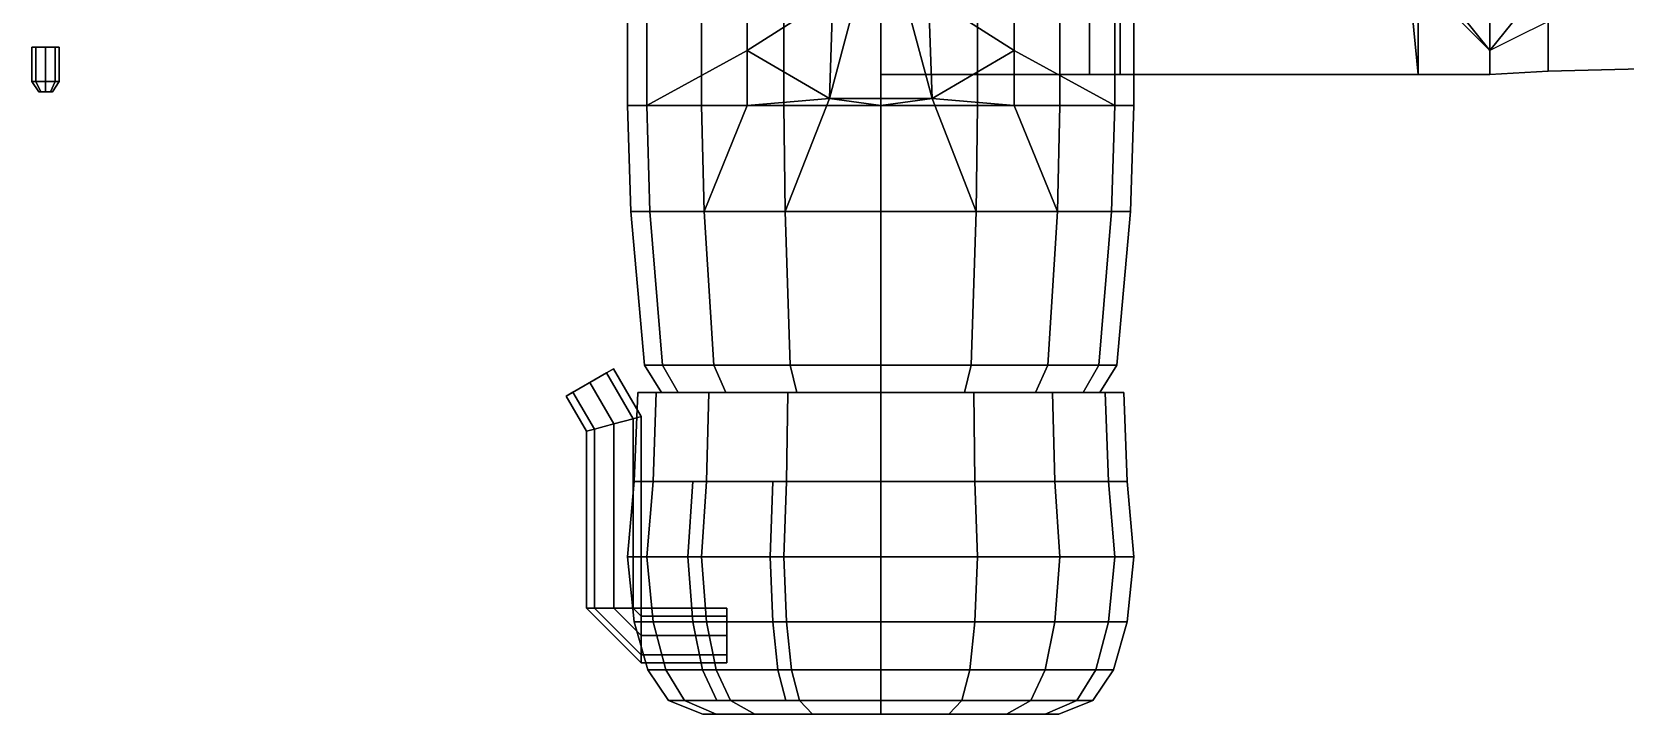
# Model space of a CAD drawing. Extents: x -2.48 to 6.83, y -4.54 to 4.93.
# Drawn here: x -2.48 to 2.175, y -4.54 to -2.545 of the extents above; entities that cross this region are included whole.
import ezdxf

# ---------------------------------------------------------------- set-up
doc = ezdxf.new("R2010")
doc.units = 0
doc.layers.get('0').update_dxf_attribs({"linetype": 'CONTINUOUS'})
for name, color, linetype in [('CANOPY', 4, 'CONTINUOUS'), ('ENGINE', 2, 'CONTINUOUS'), ('WING', 5, 'CONTINUOUS')]:
    doc.layers.add(name, color=color, linetype=linetype)

msp = doc.modelspace()

# ---------------------------------------------------------------- linework, layer by layer
for points in [[(-0.6837, -0.88, 0.3132), (-0.74, -0.88, 0.03), (-0.74, -2.76, 0.03), (-0.6837, -2.76, 0.3132)], [(-0.74, -0.88, 0.03), (-0.6837, -0.88, -0.2532), (-0.6837, -2.76, -0.2532), (-0.74, -2.76, 0.03)], [(-0.39, -0.88, 0.5533), (-0.6837, -0.88, 0.3132), (-0.6837, -2.76, 0.3132), (-0.39, -2.6, 0.5533)], [(-0.6837, -0.88, -0.2532), (-0.5233, -0.88, -0.4933), (-0.5233, -2.76, -0.4933), (-0.6837, -2.76, -0.2532)], [(-0.5233, -0.88, -0.4933), (-0.2832, -0.88, -0.6537), (-0.2832, -2.76, -0.6537), (-0.5233, -2.76, -0.4933)], [(-0.2832, -0.88, -0.6537), (0, -0.88, -0.71), (0, -2.76, -0.71), (-0.2832, -2.76, -0.6537)], [(0, -0.88, -0.71), (0.2832, -0.88, -0.6537), (0.2832, -2.76, -0.6537), (0, -2.76, -0.71)], [(0.2832, -0.88, -0.6537), (0.5233, -0.88, -0.4933), (0.5233, -2.76, -0.4933), (0.2832, -2.76, -0.6537)], [(0.6837, -0.88, 0.3132), (0.39, -0.88, 0.5533), (0.39, -2.6, 0.5533), (0.6837, -2.76, 0.3132)], [(0.5233, -0.88, -0.4933), (0.6837, -0.88, -0.2532), (0.6837, -2.76, -0.2532), (0.5233, -2.76, -0.4933)], [(0.74, -0.88, 0.03), (0.6837, -0.88, 0.3132), (0.6837, -2.76, 0.3132), (0.74, -2.76, 0.03)], [(0.6837, -0.88, -0.2532), (0.74, -0.88, 0.03), (0.74, -2.76, 0.03), (0.6837, -2.76, -0.2532)], [(-2.48, -2.59, -0.03), (-2.4683, -2.59, -0.0583), (-2.4683, -2.69, -0.0583), (-2.48, -2.69, -0.03)], [(-2.4683, -2.59, -0.0017), (-2.48, -2.59, -0.03), (-2.48, -2.69, -0.03), (-2.4683, -2.69, -0.0017)], [(-2.4683, -2.59, -0.0583), (-2.44, -2.59, -0.07), (-2.44, -2.69, -0.07), (-2.4683, -2.69, -0.0583)], [(-2.44, -2.59, 0.01), (-2.4683, -2.59, -0.0017), (-2.4683, -2.69, -0.0017), (-2.44, -2.69, 0.01)], [(-2.44, -2.59, -0.07), (-2.4117, -2.59, -0.0583), (-2.4117, -2.69, -0.0583), (-2.44, -2.69, -0.07)], [(-2.4117, -2.59, -0.0017), (-2.44, -2.59, 0.01), (-2.44, -2.69, 0.01), (-2.4117, -2.69, -0.0017)], [(-2.4117, -2.59, -0.0583), (-2.4, -2.59, -0.03), (-2.4, -2.69, -0.03), (-2.4117, -2.69, -0.0583)], [(-2.4, -2.59, -0.03), (-2.4117, -2.59, -0.0017), (-2.4117, -2.69, -0.0017), (-2.4, -2.69, -0.03)], [(-0.6837, -2.76, 0.3132), (-0.39, -2.76, 0.5533), (-0.39, -2.6, 0.5533), (-0.6837, -2.76, 0.3132)], [(-0.39, -2.76, 0.5533), (-0.15, -2.74, 0.79), (-0.39, -2.6, 0.5533), (-0.39, -2.76, 0.5533)], [(0.15, -2.74, 0.79), (0.39, -2.76, 0.5533), (0.39, -2.76, 0.5533), (0.39, -2.6, 0.5533)], [(0.39, -2.76, 0.5533), (0.6837, -2.76, 0.3132), (0.6837, -2.76, 0.3132), (0.39, -2.6, 0.5533)], [(-2.48, -2.69, -0.03), (-2.4683, -2.69, -0.0583), (-2.4541, -2.72, -0.0441), (-2.46, -2.72, -0.03)], [(-2.4683, -2.69, -0.0017), (-2.48, -2.69, -0.03), (-2.46, -2.72, -0.03), (-2.4541, -2.72, -0.0159)], [(-2.4683, -2.69, -0.0583), (-2.44, -2.69, -0.07), (-2.44, -2.72, -0.05), (-2.4541, -2.72, -0.0441)], [(-2.44, -2.69, 0.01), (-2.4683, -2.69, -0.0017), (-2.4541, -2.72, -0.0159), (-2.44, -2.72, -0.01)], [(-2.44, -2.69, -0.07), (-2.4117, -2.69, -0.0583), (-2.4259, -2.72, -0.0441), (-2.44, -2.72, -0.05)], [(-2.4117, -2.69, -0.0017), (-2.44, -2.69, 0.01), (-2.44, -2.72, -0.01), (-2.4259, -2.72, -0.0159)], [(-2.4117, -2.69, -0.0583), (-2.4, -2.69, -0.03), (-2.42, -2.72, -0.03), (-2.4259, -2.72, -0.0441)], [(-2.4, -2.69, -0.03), (-2.4117, -2.69, -0.0017), (-2.4259, -2.72, -0.0159), (-2.42, -2.72, -0.03)], [(-2.4259, -2.72, -0.0159), (-2.46, -2.72, -0.03), (-2.4541, -2.72, -0.0441), (-2.42, -2.72, -0.03)], [(-2.44, -2.72, -0.01), (-2.4541, -2.72, -0.0159), (-2.46, -2.72, -0.03), (-2.4259, -2.72, -0.0159)], [(-2.42, -2.72, -0.03), (-2.4541, -2.72, -0.0441), (-2.44, -2.72, -0.05), (-2.4259, -2.72, -0.0441)], [(-0.5162, -3.07, 0.5462), (-0.2794, -3.07, 0.7044), (-0.15, -2.74, 0.79), (-0.39, -2.76, 0.5533)], [(-0.2794, -3.07, 0.7044), (0, -3.07, 0.76), (0, -2.76, 0.77), (-0.15, -2.74, 0.79)], [(0, -2.76, 0.77), (0.15, -2.74, 0.79), (0.15, -2.74, 0.79), (-0.15, -2.74, 0.79)], [(0, -3.07, 0.76), (0.2794, -3.07, 0.7044), (0.15, -2.74, 0.79), (0, -2.76, 0.77)], [(0.2794, -3.07, 0.7044), (0.5162, -3.07, 0.5462), (0.39, -2.76, 0.5533), (0.15, -2.74, 0.79)], [(-0.6744, -3.07, -0.2494), (-0.73, -3.07, 0.03), (-0.74, -2.76, 0.03), (-0.6837, -2.76, -0.2532)], [(-0.73, -3.07, 0.03), (-0.6744, -3.07, 0.3094), (-0.6837, -2.76, 0.3132), (-0.74, -2.76, 0.03)], [(-0.5162, -3.07, -0.4862), (-0.6744, -3.07, -0.2494), (-0.6837, -2.76, -0.2532), (-0.5233, -2.76, -0.4933)], [(-0.6744, -3.07, 0.3094), (-0.5162, -3.07, 0.5462), (-0.39, -2.76, 0.5533), (-0.6837, -2.76, 0.3132)], [(-0.2794, -3.07, -0.6444), (-0.5162, -3.07, -0.4862), (-0.5233, -2.76, -0.4933), (-0.2832, -2.76, -0.6537)], [(0, -3.07, -0.7), (-0.2794, -3.07, -0.6444), (-0.2832, -2.76, -0.6537), (0, -2.76, -0.71)], [(0.2794, -3.07, -0.6444), (0, -3.07, -0.7), (0, -2.76, -0.71), (0.2832, -2.76, -0.6537)], [(0.5162, -3.07, -0.4862), (0.2794, -3.07, -0.6444), (0.2832, -2.76, -0.6537), (0.5233, -2.76, -0.4933)], [(0.5162, -3.07, 0.5462), (0.6744, -3.07, 0.3094), (0.6837, -2.76, 0.3132), (0.39, -2.76, 0.5533)], [(0.6744, -3.07, -0.2494), (0.5162, -3.07, -0.4862), (0.5233, -2.76, -0.4933), (0.6837, -2.76, -0.2532)], [(0.73, -3.07, 0.03), (0.6744, -3.07, -0.2494), (0.6837, -2.76, -0.2532), (0.74, -2.76, 0.03)], [(0.6744, -3.07, 0.3094), (0.73, -3.07, 0.03), (0.74, -2.76, 0.03), (0.6837, -2.76, 0.3132)], [(-0.6375, -3.52, -0.2341), (-0.69, -3.52, 0.03), (-0.73, -3.07, 0.03), (-0.6744, -3.07, -0.2494)], [(-0.69, -3.52, 0.03), (-0.6375, -3.52, 0.2941), (-0.6744, -3.07, 0.3094), (-0.73, -3.07, 0.03)], [(-0.4879, -3.52, -0.4579), (-0.6375, -3.52, -0.2341), (-0.6744, -3.07, -0.2494), (-0.5162, -3.07, -0.4862)], [(-0.6375, -3.52, 0.2941), (-0.4879, -3.52, 0.5179), (-0.5162, -3.07, 0.5462), (-0.6744, -3.07, 0.3094)], [(-0.2641, -3.52, -0.6075), (-0.4879, -3.52, -0.4579), (-0.5162, -3.07, -0.4862), (-0.2794, -3.07, -0.6444)], [(-0.4879, -3.52, 0.5179), (-0.2641, -3.52, 0.6675), (-0.2794, -3.07, 0.7044), (-0.5162, -3.07, 0.5462)], [(0, -3.52, -0.66), (-0.2641, -3.52, -0.6075), (-0.2794, -3.07, -0.6444), (0, -3.07, -0.7)], [(-0.2641, -3.52, 0.6675), (0, -3.52, 0.72), (0, -3.07, 0.76), (-0.2794, -3.07, 0.7044)], [(0.2641, -3.52, -0.6075), (0, -3.52, -0.66), (0, -3.07, -0.7), (0.2794, -3.07, -0.6444)], [(0, -3.52, 0.72), (0.2641, -3.52, 0.6675), (0.2794, -3.07, 0.7044), (0, -3.07, 0.76)], [(0.4879, -3.52, -0.4579), (0.2641, -3.52, -0.6075), (0.2794, -3.07, -0.6444), (0.5162, -3.07, -0.4862)], [(0.2641, -3.52, 0.6675), (0.4879, -3.52, 0.5179), (0.5162, -3.07, 0.5462), (0.2794, -3.07, 0.7044)], [(0.6375, -3.52, -0.2341), (0.4879, -3.52, -0.4579), (0.5162, -3.07, -0.4862), (0.6744, -3.07, -0.2494)], [(0.4879, -3.52, 0.5179), (0.6375, -3.52, 0.2941), (0.6744, -3.07, 0.3094), (0.5162, -3.07, 0.5462)], [(0.69, -3.52, 0.03), (0.6375, -3.52, -0.2341), (0.6744, -3.07, -0.2494), (0.73, -3.07, 0.03)], [(0.6375, -3.52, 0.2941), (0.69, -3.52, 0.03), (0.73, -3.07, 0.03), (0.6744, -3.07, 0.3094)], [(-0.9193, -3.61, -0.2), (-0.801, -3.5417, -0.1434), (-0.7807, -3.53, -0.2), (-0.899, -3.5983, -0.2566)], [(-0.899, -3.5983, -0.2566), (-0.7807, -3.53, -0.2), (-0.801, -3.5417, -0.2566), (-0.85, -3.57, -0.28)], [(-0.7807, -3.53, -0.2), (-0.801, -3.5417, -0.1434), (-0.7234, -3.6761, -0.1434), (-0.7, -3.67, -0.2)], [(-0.801, -3.5417, -0.2566), (-0.7807, -3.53, -0.2), (-0.7, -3.67, -0.2), (-0.7234, -3.6761, -0.2566)], [(-0.5913, -3.6, -0.2149), (-0.64, -3.6, 0.03), (-0.69, -3.52, 0.03), (-0.6375, -3.52, -0.2341)], [(-0.64, -3.6, 0.03), (-0.5913, -3.6, 0.2749), (-0.6375, -3.52, 0.2941), (-0.69, -3.52, 0.03)], [(-0.4525, -3.6, -0.4225), (-0.5913, -3.6, -0.2149), (-0.6375, -3.52, -0.2341), (-0.4879, -3.52, -0.4579)], [(-0.5913, -3.6, 0.2749), (-0.4525, -3.6, 0.4825), (-0.4879, -3.52, 0.5179), (-0.6375, -3.52, 0.2941)], [(-0.2449, -3.6, -0.5613), (-0.4525, -3.6, -0.4225), (-0.4879, -3.52, -0.4579), (-0.2641, -3.52, -0.6075)], [(-0.4525, -3.6, 0.4825), (-0.2449, -3.6, 0.6213), (-0.2641, -3.52, 0.6675), (-0.4879, -3.52, 0.5179)], [(0, -3.6, -0.61), (-0.2449, -3.6, -0.5613), (-0.2641, -3.52, -0.6075), (0, -3.52, -0.66)], [(-0.2449, -3.6, 0.6213), (0, -3.6, 0.67), (0, -3.52, 0.72), (-0.2641, -3.52, 0.6675)], [(0.2449, -3.6, -0.5613), (0, -3.6, -0.61), (0, -3.52, -0.66), (0.2641, -3.52, -0.6075)], [(0, -3.6, 0.67), (0.2449, -3.6, 0.6213), (0.2641, -3.52, 0.6675), (0, -3.52, 0.72)], [(0.4525, -3.6, -0.4225), (0.2449, -3.6, -0.5613), (0.2641, -3.52, -0.6075), (0.4879, -3.52, -0.4579)], [(0.2449, -3.6, 0.6213), (0.4525, -3.6, 0.4825), (0.4879, -3.52, 0.5179), (0.2641, -3.52, 0.6675)], [(0.5913, -3.6, -0.2149), (0.4525, -3.6, -0.4225), (0.4879, -3.52, -0.4579), (0.6375, -3.52, -0.2341)], [(0.4525, -3.6, 0.4825), (0.5913, -3.6, 0.2749), (0.6375, -3.52, 0.2941), (0.4879, -3.52, 0.5179)], [(0.64, -3.6, 0.03), (0.5913, -3.6, -0.2149), (0.6375, -3.52, -0.2341), (0.69, -3.52, 0.03)], [(0.5913, -3.6, 0.2749), (0.64, -3.6, 0.03), (0.69, -3.52, 0.03), (0.6375, -3.52, 0.2941)], [(-0.899, -3.5983, -0.1434), (-0.85, -3.57, -0.12), (-0.801, -3.5417, -0.1434), (-0.9193, -3.61, -0.2)], [(-0.85, -3.57, -0.12), (-0.899, -3.5983, -0.1434), (-0.8366, -3.7064, -0.1434), (-0.78, -3.6912, -0.12)], [(-0.899, -3.5983, -0.2566), (-0.85, -3.57, -0.28), (-0.78, -3.6912, -0.28), (-0.8366, -3.7064, -0.2566)], [(-0.801, -3.5417, -0.1434), (-0.85, -3.57, -0.12), (-0.78, -3.6912, -0.12), (-0.7234, -3.6761, -0.1434)], [(-0.85, -3.57, -0.28), (-0.801, -3.5417, -0.2566), (-0.7234, -3.6761, -0.2566), (-0.78, -3.6912, -0.28)], [(-0.899, -3.5983, -0.1434), (-0.9193, -3.61, -0.2), (-0.86, -3.7127, -0.2), (-0.8366, -3.7064, -0.1434)], [(-0.9193, -3.61, -0.2), (-0.899, -3.5983, -0.2566), (-0.8366, -3.7064, -0.2566), (-0.86, -3.7127, -0.2)], [(-0.7234, -3.6761, -0.1434), (-0.78, -3.6912, -0.12), (-0.78, -4.23, -0.12), (-0.7234, -4.23, -0.1434)], [(-0.78, -3.6912, -0.28), (-0.7234, -3.6761, -0.2566), (-0.7234, -4.23, -0.2566), (-0.78, -4.23, -0.28)], [(-0.7, -3.67, -0.2), (-0.7234, -3.6761, -0.1434), (-0.7234, -4.23, -0.1434), (-0.7, -4.23, -0.2)], [(-0.7234, -3.6761, -0.2566), (-0.7, -3.67, -0.2), (-0.7, -4.23, -0.2), (-0.7234, -4.23, -0.2566)], [(-0.8366, -3.7064, -0.1434), (-0.86, -3.7127, -0.2), (-0.86, -4.23, -0.2), (-0.8366, -4.23, -0.1434)], [(-0.86, -3.7127, -0.2), (-0.8366, -3.7064, -0.2566), (-0.8366, -4.23, -0.2566), (-0.86, -4.23, -0.2)], [(-0.78, -3.6912, -0.12), (-0.8366, -3.7064, -0.1434), (-0.8366, -4.23, -0.1434), (-0.78, -4.23, -0.12)], [(-0.8366, -3.7064, -0.2566), (-0.78, -3.6912, -0.28), (-0.78, -4.23, -0.28), (-0.8366, -4.23, -0.2566)], [(-0.8366, -4.23, -0.1434), (-0.86, -4.23, -0.2), (-0.7, -4.39, -0.2), (-0.7, -4.3666, -0.1434)], [(-0.86, -4.23, -0.2), (-0.8366, -4.23, -0.2566), (-0.7, -4.3666, -0.2566), (-0.7, -4.39, -0.2)], [(-0.78, -4.23, -0.12), (-0.8366, -4.23, -0.1434), (-0.7, -4.3666, -0.1434), (-0.7, -4.31, -0.12)], [(-0.8366, -4.23, -0.2566), (-0.78, -4.23, -0.28), (-0.7, -4.31, -0.28), (-0.7, -4.3666, -0.2566)], [(-0.7234, -4.23, -0.1434), (-0.78, -4.23, -0.12), (-0.7, -4.31, -0.12), (-0.7, -4.2534, -0.1434)], [(-0.78, -4.23, -0.28), (-0.7234, -4.23, -0.2566), (-0.7, -4.2534, -0.2566), (-0.7, -4.31, -0.28)], [(-0.7, -4.23, -0.2), (-0.7234, -4.23, -0.1434), (-0.7, -4.2534, -0.1434), (-0.7, -4.23, -0.2)], [(-0.7234, -4.23, -0.2566), (-0.7, -4.23, -0.2), (-0.7, -4.23, -0.2), (-0.7, -4.2534, -0.2566)], [(-0.7, -4.23, -0.2), (-0.7, -4.2534, -0.1434), (-0.45, -4.2534, -0.1434), (-0.45, -4.23, -0.2)], [(-0.7, -4.2534, -0.2566), (-0.7, -4.23, -0.2), (-0.45, -4.23, -0.2), (-0.45, -4.2534, -0.2566)], [(-0.7, -4.2534, -0.1434), (-0.7, -4.31, -0.12), (-0.45, -4.31, -0.12), (-0.45, -4.2534, -0.1434)], [(-0.7, -4.31, -0.28), (-0.7, -4.2534, -0.2566), (-0.45, -4.2534, -0.2566), (-0.45, -4.31, -0.28)], [(-0.7, -4.31, -0.12), (-0.7, -4.3666, -0.1434), (-0.45, -4.3666, -0.1434), (-0.45, -4.31, -0.12)], [(-0.7, -4.3666, -0.2566), (-0.7, -4.31, -0.28), (-0.45, -4.31, -0.28), (-0.45, -4.3666, -0.2566)], [(-0.7, -4.3666, -0.1434), (-0.7, -4.39, -0.2), (-0.45, -4.39, -0.2), (-0.45, -4.3666, -0.1434)], [(-0.7, -4.39, -0.2), (-0.7, -4.3666, -0.2566), (-0.45, -4.3666, -0.2566), (-0.45, -4.39, -0.2)]]:
    msp.add_3dface(points)
at = {"layer": 'CANOPY'}
for points in [[(-0.26, -2.21, 0.93), (-0.39, -2.21, 0.5533), (-0.39, -2.6, 0.5533), (-0.14, -2.44, 0.99)], [(0.39, -2.21, 0.5533), (0.26, -2.21, 0.93), (0.14, -2.44, 0.99), (0.39, -2.6, 0.5533)], [(-0.14, -2.44, 0.99), (-0.39, -2.6, 0.5533), (-0.15, -2.74, 0.79), (-0.14, -2.44, 0.99)], [(-0.08, -2.48, 1.04), (-0.14, -2.44, 0.99), (-0.15, -2.74, 0.79)], [(0.14, -2.44, 0.99), (0.08, -2.48, 1.04), (0.08, -2.48, 1.04), (0.15, -2.74, 0.79)], [(0.39, -2.6, 0.5533), (0.14, -2.44, 0.99), (0.14, -2.44, 0.99), (0.15, -2.74, 0.79)], [(0.08, -2.48, 1.04), (-0.08, -2.48, 1.04), (-0.15, -2.74, 0.79), (0.15, -2.74, 0.79)]]:
    msp.add_3dface(points, dxfattribs=at)
at = {"layer": 'ENGINE'}
for points in [[(-0.656, -3.6, 0.2917), (-0.71, -3.6, 0.02), (-0.72, -3.86, 0.02), (-0.6652, -3.86, 0.2955)], [(-0.71, -3.6, 0.02), (-0.656, -3.6, -0.2517), (-0.6652, -3.86, -0.2555), (-0.72, -3.86, 0.02)], [(-0.5913, -3.6, 0.2749), (-0.64, -3.6, 0.03), (-0.71, -3.6, 0.02), (-0.656, -3.6, 0.2917)], [(-0.64, -3.6, 0.03), (-0.5913, -3.6, -0.2149), (-0.656, -3.6, -0.2517), (-0.71, -3.6, 0.02)], [(-0.502, -3.6, 0.522), (-0.656, -3.6, 0.2917), (-0.6652, -3.86, 0.2955), (-0.5091, -3.86, 0.5291)], [(-0.656, -3.6, -0.2517), (-0.502, -3.6, -0.482), (-0.5091, -3.86, -0.4891), (-0.6652, -3.86, -0.2555)], [(-0.4525, -3.6, 0.4825), (-0.5913, -3.6, 0.2749), (-0.656, -3.6, 0.2917), (-0.502, -3.6, 0.522)], [(-0.5913, -3.6, -0.2149), (-0.4525, -3.6, -0.4225), (-0.502, -3.6, -0.482), (-0.656, -3.6, -0.2517)], [(-0.2717, -3.6, 0.676), (-0.502, -3.6, 0.522), (-0.5091, -3.86, 0.5291), (-0.2755, -3.86, 0.6852)], [(-0.502, -3.6, -0.482), (-0.2717, -3.6, -0.636), (-0.2755, -3.86, -0.6452), (-0.5091, -3.86, -0.4891)], [(-0.2449, -3.6, 0.6213), (-0.4525, -3.6, 0.4825), (-0.502, -3.6, 0.522), (-0.2717, -3.6, 0.676)], [(-0.4525, -3.6, -0.4225), (-0.2449, -3.6, -0.5613), (-0.2717, -3.6, -0.636), (-0.502, -3.6, -0.482)], [(0, -3.6, 0.73), (-0.2717, -3.6, 0.676), (-0.2755, -3.86, 0.6852), (0, -3.86, 0.74)], [(-0.2717, -3.6, -0.636), (0, -3.6, -0.69), (0, -3.86, -0.7), (-0.2755, -3.86, -0.6452)], [(0, -3.6, 0.67), (-0.2449, -3.6, 0.6213), (-0.2717, -3.6, 0.676), (0, -3.6, 0.73)], [(-0.2449, -3.6, -0.5613), (0, -3.6, -0.61), (0, -3.6, -0.69), (-0.2717, -3.6, -0.636)], [(0.2717, -3.6, 0.676), (0, -3.6, 0.73), (0, -3.86, 0.74), (0.2755, -3.86, 0.6852)], [(0, -3.6, -0.69), (0.2717, -3.6, -0.636), (0.2755, -3.86, -0.6452), (0, -3.86, -0.7)], [(0, -3.6, -0.61), (0.2449, -3.6, -0.5613), (0.2717, -3.6, -0.636), (0, -3.6, -0.69)], [(0.2449, -3.6, 0.6213), (0, -3.6, 0.67), (0, -3.6, 0.73), (0.2717, -3.6, 0.676)], [(0.2449, -3.6, -0.5613), (0.4525, -3.6, -0.4225), (0.502, -3.6, -0.482), (0.2717, -3.6, -0.636)], [(0.4525, -3.6, 0.4825), (0.2449, -3.6, 0.6213), (0.2717, -3.6, 0.676), (0.502, -3.6, 0.522)], [(0.502, -3.6, 0.522), (0.2717, -3.6, 0.676), (0.2755, -3.86, 0.6852), (0.5091, -3.86, 0.5291)], [(0.2717, -3.6, -0.636), (0.502, -3.6, -0.482), (0.5091, -3.86, -0.4891), (0.2755, -3.86, -0.6452)], [(0.4525, -3.6, -0.4225), (0.5913, -3.6, -0.2149), (0.656, -3.6, -0.2517), (0.502, -3.6, -0.482)], [(0.5913, -3.6, 0.2749), (0.4525, -3.6, 0.4825), (0.502, -3.6, 0.522), (0.656, -3.6, 0.2917)], [(0.656, -3.6, 0.2917), (0.502, -3.6, 0.522), (0.5091, -3.86, 0.5291), (0.6652, -3.86, 0.2955)], [(0.502, -3.6, -0.482), (0.656, -3.6, -0.2517), (0.6652, -3.86, -0.2555), (0.5091, -3.86, -0.4891)], [(0.5913, -3.6, -0.2149), (0.64, -3.6, 0.03), (0.71, -3.6, 0.02), (0.656, -3.6, -0.2517)], [(0.64, -3.6, 0.03), (0.5913, -3.6, 0.2749), (0.656, -3.6, 0.2917), (0.71, -3.6, 0.02)], [(0.71, -3.6, 0.02), (0.656, -3.6, 0.2917), (0.6652, -3.86, 0.2955), (0.72, -3.86, 0.02)], [(0.656, -3.6, -0.2517), (0.71, -3.6, 0.02), (0.72, -3.86, 0.02), (0.6652, -3.86, -0.2555)], [(-0.6652, -3.86, 0.2955), (-0.72, -3.86, 0.02), (-0.74, -4.08, 0.02), (-0.6837, -4.08, 0.3032)], [(-0.72, -3.86, 0.02), (-0.6652, -3.86, -0.2555), (-0.6837, -4.08, -0.2632), (-0.74, -4.08, 0.02)], [(-0.5091, -3.86, 0.5291), (-0.6652, -3.86, 0.2955), (-0.6837, -4.08, 0.3032), (-0.5233, -4.08, 0.5433)], [(-0.6652, -3.86, -0.2555), (-0.5091, -3.86, -0.4891), (-0.5233, -4.08, -0.5033), (-0.6837, -4.08, -0.2632)], [(-0.3155, -3.86, 0.7452), (-0.5491, -3.86, 0.5891), (-0.5633, -4.08, 0.6033), (-0.3232, -4.08, 0.7637)], [(-0.5491, -3.86, 0.5891), (-0.5091, -3.86, 0.5291), (-0.5233, -4.08, 0.5433), (-0.5633, -4.08, 0.6033)], [(-0.2755, -3.86, 0.6852), (-0.5091, -3.86, 0.5291), (-0.5491, -3.86, 0.5891), (-0.3155, -3.86, 0.7452)], [(-0.5091, -3.86, -0.4891), (-0.2755, -3.86, -0.6452), (-0.2832, -4.08, -0.6637), (-0.5233, -4.08, -0.5033)], [(-0.2755, -3.86, 0.6852), (-0.3155, -3.86, 0.7452), (-0.3232, -4.08, 0.7637), (-0.2832, -4.08, 0.7037)], [(0, -3.86, 0.74), (-0.2755, -3.86, 0.6852), (-0.2832, -4.08, 0.7037), (0, -4.08, 0.76)], [(-0.2755, -3.86, -0.6452), (0, -3.86, -0.7), (0, -4.08, -0.72), (-0.2832, -4.08, -0.6637)], [(0.2755, -3.86, 0.6852), (0, -3.86, 0.74), (0, -4.08, 0.76), (0.2832, -4.08, 0.7037)], [(0, -3.86, -0.7), (0.2755, -3.86, -0.6452), (0.2832, -4.08, -0.6637), (0, -4.08, -0.72)], [(0.5091, -3.86, 0.5291), (0.2755, -3.86, 0.6852), (0.2832, -4.08, 0.7037), (0.5233, -4.08, 0.5433)], [(0.2755, -3.86, -0.6452), (0.5091, -3.86, -0.4891), (0.5233, -4.08, -0.5033), (0.2832, -4.08, -0.6637)], [(0.6652, -3.86, 0.2955), (0.5091, -3.86, 0.5291), (0.5233, -4.08, 0.5433), (0.6837, -4.08, 0.3032)], [(0.5091, -3.86, -0.4891), (0.6652, -3.86, -0.2555), (0.6837, -4.08, -0.2632), (0.5233, -4.08, -0.5033)], [(0.72, -3.86, 0.02), (0.6652, -3.86, 0.2955), (0.6837, -4.08, 0.3032), (0.74, -4.08, 0.02)], [(0.6652, -3.86, -0.2555), (0.72, -3.86, 0.02), (0.74, -4.08, 0.02), (0.6837, -4.08, -0.2632)], [(-0.6652, -4.27, -0.2555), (-0.72, -4.27, 0.02), (-0.74, -4.08, 0.02), (-0.6837, -4.08, -0.2632)], [(-0.72, -4.27, 0.02), (-0.6652, -4.27, 0.2955), (-0.6837, -4.08, 0.3032), (-0.74, -4.08, 0.02)], [(-0.5091, -4.27, -0.4891), (-0.6652, -4.27, -0.2555), (-0.6837, -4.08, -0.2632), (-0.5233, -4.08, -0.5033)], [(-0.6652, -4.27, 0.2955), (-0.5091, -4.27, 0.5291), (-0.5233, -4.08, 0.5433), (-0.6837, -4.08, 0.3032)], [(-0.5491, -4.27, 0.5891), (-0.3155, -4.27, 0.7452), (-0.3232, -4.08, 0.7637), (-0.5633, -4.08, 0.6033)], [(-0.5091, -4.27, 0.5291), (-0.5491, -4.27, 0.5891), (-0.5633, -4.08, 0.6033), (-0.5233, -4.08, 0.5433)], [(-0.2755, -4.27, -0.6452), (-0.5091, -4.27, -0.4891), (-0.5233, -4.08, -0.5033), (-0.2832, -4.08, -0.6637)], [(-0.3155, -4.27, 0.7452), (-0.2755, -4.27, 0.6852), (-0.2832, -4.08, 0.7037), (-0.3232, -4.08, 0.7637)], [(0, -4.27, -0.7), (-0.2755, -4.27, -0.6452), (-0.2832, -4.08, -0.6637), (0, -4.08, -0.72)], [(-0.2755, -4.27, 0.6852), (0, -4.27, 0.74), (0, -4.08, 0.76), (-0.2832, -4.08, 0.7037)], [(0.2755, -4.27, -0.6452), (0, -4.27, -0.7), (0, -4.08, -0.72), (0.2832, -4.08, -0.6637)], [(0, -4.27, 0.74), (0.2755, -4.27, 0.6852), (0.2832, -4.08, 0.7037), (0, -4.08, 0.76)], [(0.5091, -4.27, -0.4891), (0.2755, -4.27, -0.6452), (0.2832, -4.08, -0.6637), (0.5233, -4.08, -0.5033)], [(0.2755, -4.27, 0.6852), (0.5091, -4.27, 0.5291), (0.5233, -4.08, 0.5433), (0.2832, -4.08, 0.7037)], [(0.6652, -4.27, -0.2555), (0.5091, -4.27, -0.4891), (0.5233, -4.08, -0.5033), (0.6837, -4.08, -0.2632)], [(0.5091, -4.27, 0.5291), (0.6652, -4.27, 0.2955), (0.6837, -4.08, 0.3032), (0.5233, -4.08, 0.5433)], [(0.72, -4.27, 0.02), (0.6652, -4.27, -0.2555), (0.6837, -4.08, -0.2632), (0.74, -4.08, 0.02)], [(0.6652, -4.27, 0.2955), (0.72, -4.27, 0.02), (0.74, -4.08, 0.02), (0.6837, -4.08, 0.3032)], [(-0.6652, -4.27, 0.2955), (-0.72, -4.27, 0.02), (-0.68, -4.41, 0.02), (-0.6282, -4.41, 0.2802)], [(-0.72, -4.27, 0.02), (-0.6652, -4.27, -0.2555), (-0.6282, -4.41, -0.2402), (-0.68, -4.41, 0.02)], [(-0.5091, -4.27, 0.5291), (-0.6652, -4.27, 0.2955), (-0.6282, -4.41, 0.2802), (-0.4808, -4.41, 0.5008)], [(-0.6652, -4.27, -0.2555), (-0.5091, -4.27, -0.4891), (-0.4808, -4.41, -0.4608), (-0.6282, -4.41, -0.2402)], [(-0.3155, -4.27, 0.7452), (-0.5491, -4.27, 0.5891), (-0.5208, -4.41, 0.5608), (-0.3002, -4.41, 0.7082)], [(-0.5491, -4.27, 0.5891), (-0.5091, -4.27, 0.5291), (-0.4808, -4.41, 0.5008), (-0.5208, -4.41, 0.5608)], [(-0.5091, -4.27, -0.4891), (-0.2755, -4.27, -0.6452), (-0.2602, -4.41, -0.6082), (-0.4808, -4.41, -0.4608)], [(-0.2755, -4.27, 0.6852), (-0.3155, -4.27, 0.7452), (-0.3002, -4.41, 0.7082), (-0.2602, -4.41, 0.6482)], [(0, -4.27, 0.74), (-0.2755, -4.27, 0.6852), (-0.2602, -4.41, 0.6482), (0, -4.41, 0.7)], [(-0.2755, -4.27, -0.6452), (0, -4.27, -0.7), (0, -4.41, -0.66), (-0.2602, -4.41, -0.6082)], [(0.2755, -4.27, 0.6852), (0, -4.27, 0.74), (0, -4.41, 0.7), (0.2602, -4.41, 0.6482)], [(0, -4.27, -0.7), (0.2755, -4.27, -0.6452), (0.2602, -4.41, -0.6082), (0, -4.41, -0.66)], [(0.5091, -4.27, 0.5291), (0.2755, -4.27, 0.6852), (0.2602, -4.41, 0.6482), (0.4808, -4.41, 0.5008)], [(0.2755, -4.27, -0.6452), (0.5091, -4.27, -0.4891), (0.4808, -4.41, -0.4608), (0.2602, -4.41, -0.6082)], [(0.6652, -4.27, 0.2955), (0.5091, -4.27, 0.5291), (0.4808, -4.41, 0.5008), (0.6282, -4.41, 0.2802)], [(0.5091, -4.27, -0.4891), (0.6652, -4.27, -0.2555), (0.6282, -4.41, -0.2402), (0.4808, -4.41, -0.4608)], [(0.72, -4.27, 0.02), (0.6652, -4.27, 0.2955), (0.6282, -4.41, 0.2802), (0.68, -4.41, 0.02)], [(0.6652, -4.27, -0.2555), (0.72, -4.27, 0.02), (0.68, -4.41, 0.02), (0.6282, -4.41, -0.2402)], [(-0.6282, -4.41, 0.2802), (-0.68, -4.41, 0.02), (-0.62, -4.5, 0.02), (-0.5728, -4.5, 0.2573)], [(-0.68, -4.41, 0.02), (-0.6282, -4.41, -0.2402), (-0.5728, -4.5, -0.2173), (-0.62, -4.5, 0.02)], [(-0.4808, -4.41, 0.5008), (-0.6282, -4.41, 0.2802), (-0.5728, -4.5, 0.2573), (-0.4384, -4.5, 0.4584)], [(-0.6282, -4.41, -0.2402), (-0.4808, -4.41, -0.4608), (-0.4384, -4.5, -0.4184), (-0.5728, -4.5, -0.2173)], [(-0.3002, -4.41, 0.7082), (-0.5208, -4.41, 0.5608), (-0.4784, -4.5, 0.5184), (-0.2773, -4.5, 0.6528)], [(-0.5208, -4.41, 0.5608), (-0.4808, -4.41, 0.5008), (-0.4384, -4.5, 0.4584), (-0.4784, -4.5, 0.5184)], [(-0.4808, -4.41, -0.4608), (-0.2602, -4.41, -0.6082), (-0.2373, -4.5, -0.5528), (-0.4384, -4.5, -0.4184)], [(-0.2602, -4.41, 0.6482), (-0.3002, -4.41, 0.7082), (-0.2773, -4.5, 0.6528), (-0.2373, -4.5, 0.5928)], [(0, -4.41, 0.7), (-0.2602, -4.41, 0.6482), (-0.2373, -4.5, 0.5928), (0, -4.5, 0.64)], [(-0.2602, -4.41, -0.6082), (0, -4.41, -0.66), (0, -4.5, -0.6), (-0.2373, -4.5, -0.5528)], [(0.2602, -4.41, 0.6482), (0, -4.41, 0.7), (0, -4.5, 0.64), (0.2373, -4.5, 0.5928)], [(0, -4.41, -0.66), (0.2602, -4.41, -0.6082), (0.2373, -4.5, -0.5528), (0, -4.5, -0.6)], [(0.4808, -4.41, 0.5008), (0.2602, -4.41, 0.6482), (0.2373, -4.5, 0.5928), (0.4384, -4.5, 0.4584)], [(0.2602, -4.41, -0.6082), (0.4808, -4.41, -0.4608), (0.4384, -4.5, -0.4184), (0.2373, -4.5, -0.5528)], [(0.6282, -4.41, 0.2802), (0.4808, -4.41, 0.5008), (0.4384, -4.5, 0.4584), (0.5728, -4.5, 0.2573)], [(0.4808, -4.41, -0.4608), (0.6282, -4.41, -0.2402), (0.5728, -4.5, -0.2173), (0.4384, -4.5, -0.4184)], [(0.68, -4.41, 0.02), (0.6282, -4.41, 0.2802), (0.5728, -4.5, 0.2573), (0.62, -4.5, 0.02)], [(0.6282, -4.41, -0.2402), (0.68, -4.41, 0.02), (0.62, -4.5, 0.02), (0.5728, -4.5, -0.2173)], [(-0.5728, -4.5, 0.2573), (-0.62, -4.5, 0.02), (-0.52, -4.54, 0.02), (-0.4804, -4.54, 0.219)], [(-0.62, -4.5, 0.02), (-0.5728, -4.5, -0.2173), (-0.4804, -4.54, -0.179), (-0.52, -4.54, 0.02)], [(-0.4384, -4.5, 0.4584), (-0.5728, -4.5, 0.2573), (-0.4804, -4.54, 0.219), (-0.3677, -4.54, 0.3877)], [(-0.5728, -4.5, -0.2173), (-0.4384, -4.5, -0.4184), (-0.3677, -4.54, -0.3477), (-0.4804, -4.54, -0.179)], [(-0.2773, -4.5, 0.6528), (-0.4784, -4.5, 0.5184), (-0.4384, -4.5, 0.4584), (-0.2373, -4.5, 0.5928)], [(-0.2373, -4.5, 0.5928), (-0.4384, -4.5, 0.4584), (-0.3677, -4.54, 0.3877), (-0.199, -4.54, 0.5004)], [(-0.4384, -4.5, -0.4184), (-0.2373, -4.5, -0.5528), (-0.199, -4.54, -0.4604), (-0.3677, -4.54, -0.3477)], [(0, -4.5, 0.64), (-0.2373, -4.5, 0.5928), (-0.199, -4.54, 0.5004), (0, -4.54, 0.54)], [(-0.2373, -4.5, -0.5528), (0, -4.5, -0.6), (0, -4.54, -0.5), (-0.199, -4.54, -0.4604)], [(0.2373, -4.5, 0.5928), (0, -4.5, 0.64), (0, -4.54, 0.54), (0.199, -4.54, 0.5004)], [(0, -4.5, -0.6), (0.2373, -4.5, -0.5528), (0.199, -4.54, -0.4604), (0, -4.54, -0.5)], [(0.4384, -4.5, 0.4584), (0.2373, -4.5, 0.5928), (0.199, -4.54, 0.5004), (0.3677, -4.54, 0.3877)], [(0.2373, -4.5, -0.5528), (0.4384, -4.5, -0.4184), (0.3677, -4.54, -0.3477), (0.199, -4.54, -0.4604)], [(0.5728, -4.5, 0.2573), (0.4384, -4.5, 0.4584), (0.3677, -4.54, 0.3877), (0.4804, -4.54, 0.219)], [(0.4384, -4.5, -0.4184), (0.5728, -4.5, -0.2173), (0.4804, -4.54, -0.179), (0.3677, -4.54, -0.3477)], [(0.62, -4.5, 0.02), (0.5728, -4.5, 0.2573), (0.4804, -4.54, 0.219), (0.52, -4.54, 0.02)], [(0.5728, -4.5, -0.2173), (0.62, -4.5, 0.02), (0.52, -4.54, 0.02), (0.4804, -4.54, -0.179)], [(0.3677, -4.54, 0.3877), (-0.4804, -4.54, 0.219), (-0.52, -4.54, 0.02), (0.4804, -4.54, 0.219)], [(0.4804, -4.54, 0.219), (-0.52, -4.54, 0.02), (-0.4804, -4.54, -0.179), (0.52, -4.54, 0.02)], [(0.199, -4.54, 0.5004), (-0.3677, -4.54, 0.3877), (-0.4804, -4.54, 0.219), (0.3677, -4.54, 0.3877)], [(0.52, -4.54, 0.02), (-0.4804, -4.54, -0.179), (-0.3677, -4.54, -0.3477), (0.4804, -4.54, -0.179)], [(0, -4.54, 0.54), (-0.199, -4.54, 0.5004), (-0.3677, -4.54, 0.3877), (0.199, -4.54, 0.5004)], [(0.4804, -4.54, -0.179), (-0.3677, -4.54, -0.3477), (-0.199, -4.54, -0.4604), (0.3677, -4.54, -0.3477)], [(0.3677, -4.54, -0.3477), (-0.199, -4.54, -0.4604), (0, -4.54, -0.5), (0.199, -4.54, -0.4604)]]:
    msp.add_3dface(points, dxfattribs=at)
at = {"layer": 'WING'}
for points in [[(1.54, -2.3, -0.41), (1.6103, -2.2, -0.5797), (1.78, -2.5, -0.47), (1.78, -2.6, -0.32)], [(1.9497, -2.2, -0.5797), (2.02, -2.3, -0.41), (1.78, -2.6, -0.32), (1.78, -2.5, -0.47)], [(1.54, -2.36, -0.32), (1.54, -2.3, -0.41), (1.78, -2.6, -0.32), (1.78, -2.6, -0.1419)], [(2.02, -2.3, -0.41), (2.02, -2.48, -0.14), (1.78, -2.6, -0.1419), (1.78, -2.6, -0.32)], [(0, -2.67, -0.09), (0.61, -2.67, -0.09), (0.61, -2.36, 0.15), (0, -2.36, 0.15)], [(0, -2.36, -0.32), (0.61, -2.36, -0.32), (0.61, -2.67, -0.09), (0, -2.67, -0.09)], [(0.61, -2.67, -0.09), (0.7, -2.67, -0.09), (0.7, -2.36, 0.15), (0.61, -2.36, 0.15)], [(0.61, -2.36, -0.32), (0.7, -2.36, -0.32), (0.7, -2.67, -0.09), (0.61, -2.67, -0.09)], [(0.7, -2.67, -0.09), (1.57, -2.67, -0.09), (1.57, -2.36, 0.15), (0.7, -2.36, 0.15)], [(0.7, -2.36, -0.32), (1.54, -2.36, -0.32), (1.57, -2.67, -0.09), (0.7, -2.67, -0.09)], [(1.54, -2.36, -0.32), (1.78, -2.6, -0.1419), (1.78, -2.67, -0.09), (1.57, -2.67, -0.09)], [(1.57, -2.67, -0.09), (1.78, -2.67, -0.09), (1.78, -2.36, 0.15), (1.57, -2.36, 0.15)], [(1.78, -2.67, -0.09), (1.95, -2.66, -0.09), (1.95, -2.36, 0.15), (1.78, -2.36, 0.15)], [(1.78, -2.36, -0.32), (1.95, -2.36, -0.32), (1.95, -2.66, -0.09), (1.78, -2.67, -0.09)], [(1.95, -2.66, -0.09), (2.34, -2.65, -0.04), (2.34, -2.36, 0.19), (1.95, -2.36, 0.15)], [(1.95, -2.36, -0.32), (2.34, -2.36, -0.26), (2.34, -2.65, -0.04), (1.95, -2.66, -0.09)]]:
    msp.add_3dface(points, dxfattribs=at)

doc.saveas('drawing.dxf')
